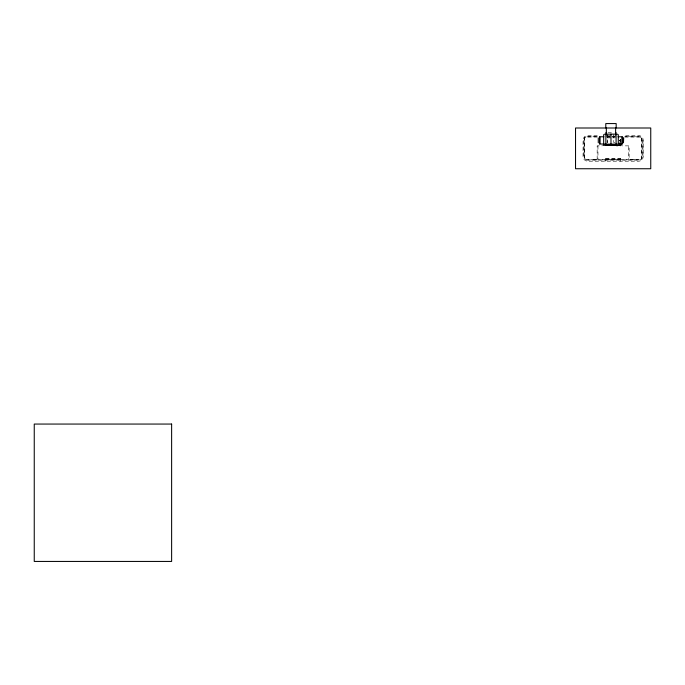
<?xml version="1.0" encoding="UTF-8"?>
<svg xmlns="http://www.w3.org/2000/svg" width="685" height="685" viewBox="0 0 685 685"><rect width="100%" height="100%" fill="white"/><g stroke="black" fill="none" stroke-linecap="round" stroke-linejoin="round"><path stroke-width="0.51" stroke-dasharray="3.42 2.57" d="M620.216 142.103C620.67 136.05 620.336 143.644 620.053 140.648M620.353 141.735C620.13 137.137 621.458 142.685 619.976 141.298M620.053 141.273L620.533 141.324L620.524 139.714M620.661 139.945C620.619 142.352 619.565 139.535 620.464 140.065C618.94 142.377 621.338 136.572 620.499 142.103M619.976 140.399L620.353 141.581M619.976 140.862L620.225 139.783M620.053 140.845C620.13 138.404 620.225 142.523 619.976 140.596L620.053 141.11M620.37 141.384L620.533 140.947M620.507 141.418L620.267 139.689M620.507 141.23L620.036 140.125M620.345 140.827L620.456 140.065M620.285 140.117L620.036 140.562M620.045 140.425L620.593 140.108M597.962 145.862L597.962 159.648L628.325 159.648L628.325 145.862M620.173 140.279L620.404 140.725M620.404 141.889L620.13 141.881M620.353 140.502L620.404 139.86M620.139 142.043L620.285 142.069M608.006 132.453L613.974 132.453M597.277 135.519L587.756 135.519A4.701 4.701 0 0 0 583.055 140.219L583.055 156.514A4.701 4.701 0 0 0 587.756 161.215L638.531 161.215A4.701 4.701 0 0 0 643.232 156.514L643.232 140.219A4.701 4.701 0 0 0 638.531 135.519L624.78 135.519M607.852 135.519L614.205 135.519M597.329 136.461L586.6 136.657A3.75 3.75 0 0 0 584.194 139.064L584.194 157.678A3.75 3.75 0 0 0 586.6 160.084L639.687 160.084A3.75 3.75 0 0 0 642.093 157.678L642.093 139.064A3.75 3.75 0 0 0 639.687 136.657L624.746 136.461M606.816 136.461L615.25 136.461M596.284 136.649L586.66 136.837A3.562 3.562 0 0 0 584.374 139.123L584.374 157.619A3.562 3.562 0 0 0 586.66 159.905L639.627 159.905A3.562 3.562 0 0 0 641.913 157.619L641.913 139.123A3.562 3.562 0 0 0 639.627 136.837L624.737 136.649M606.816 136.649L615.25 136.649M606.936 136.769L609.967 136.769M611.988 136.769L615.019 136.769M597.303 137.086L584.622 137.086L584.622 159.648L597.157 159.34L597.157 145.862L602.149 145.862M606.807 137.086L615.858 137.086M624.763 137.086L641.665 137.086L641.665 159.648L629.13 159.34L629.13 145.862L622.04 145.862M607.364 137.865L611.491 137.865M612.527 137.865L614.591 137.865M583.372 140.348L583.372 156.394M642.915 140.348L642.915 156.394M607.064 142.489L607.698 142.489L607.698 134.5M614.916 142.489L613.657 142.489L613.657 133.498M605.677 158.56L620.61 158.56M605.677 158.911L620.61 158.911M605.677 159.545L620.61 159.545M620.456 140.16L620.379 142.103M620.499 140.896L620.661 140.708M635.158 159.34L629.361 159.34M620.61 158.569L620.61 161.215M607.167 134.5L607.167 142.489M605.677 158.569L605.677 161.215M596.926 159.34L591.129 159.34"/><path stroke-width="1.03" d="M620.182 145.425L621.115 144.569L620.567 143.619L619.591 144.372L620.533 145.597L620.165 144.86M620.627 145.357C620.225 141.744 620.225 146.89 620.627 144.963M620.627 145.074C620.644 145.622 619.985 144.809 620.302 145.614M620.422 145.648L620.25 144.86M620.61 145.383L620.182 145.117M620.182 145.254L620.216 145.425M620.379 145.425L620.259 144.903M615.789 128.001L650.75 128.001L650.75 168.741L575.537 168.741L575.537 128.001L615.618 128.001L615.618 135.056M604.538 134.14L603.665 134.774L603.665 144.133L618.29 144.133L618.29 134.774L617.416 134.14M605.925 134.14L616.029 134.14M603.905 136.769L599.863 136.769L599.863 144.021L603.905 144.021M618.05 136.769L622.091 136.769L622.091 144.021M623.47 137.968L623.47 142.822L623.675 137.968M605.677 145.134L616.783 145.134M602.971 145.331L618.983 145.331M616.577 145.7L617.596 145.7M622.254 136.769L622.254 144.021M616.166 127.812L616.166 123.565L605.797 123.565L605.78 127.812M616.08 134.774L616.08 144.133M615.969 132.453L615.969 134.465M610.977 134.14L610.977 144.133M606.336 128.001L606.336 135.056M606.011 132.453L606.011 134.465M605.865 134.774L605.865 144.133M599.692 136.769L599.692 144.021M598.279 137.968L598.279 142.822M620.353 143.156L619.206 143.156L619.206 145.357L620.353 145.357A0.942 0.942 0 0 0 621.244 144.706A1.952 1.952 0 0 0 621.244 143.807A0.942 0.942 0 0 0 620.353 143.156M171.627 424.058L34.25 424.058L34.25 561.435L171.627 561.435L171.627 424.058"/></g></svg>
